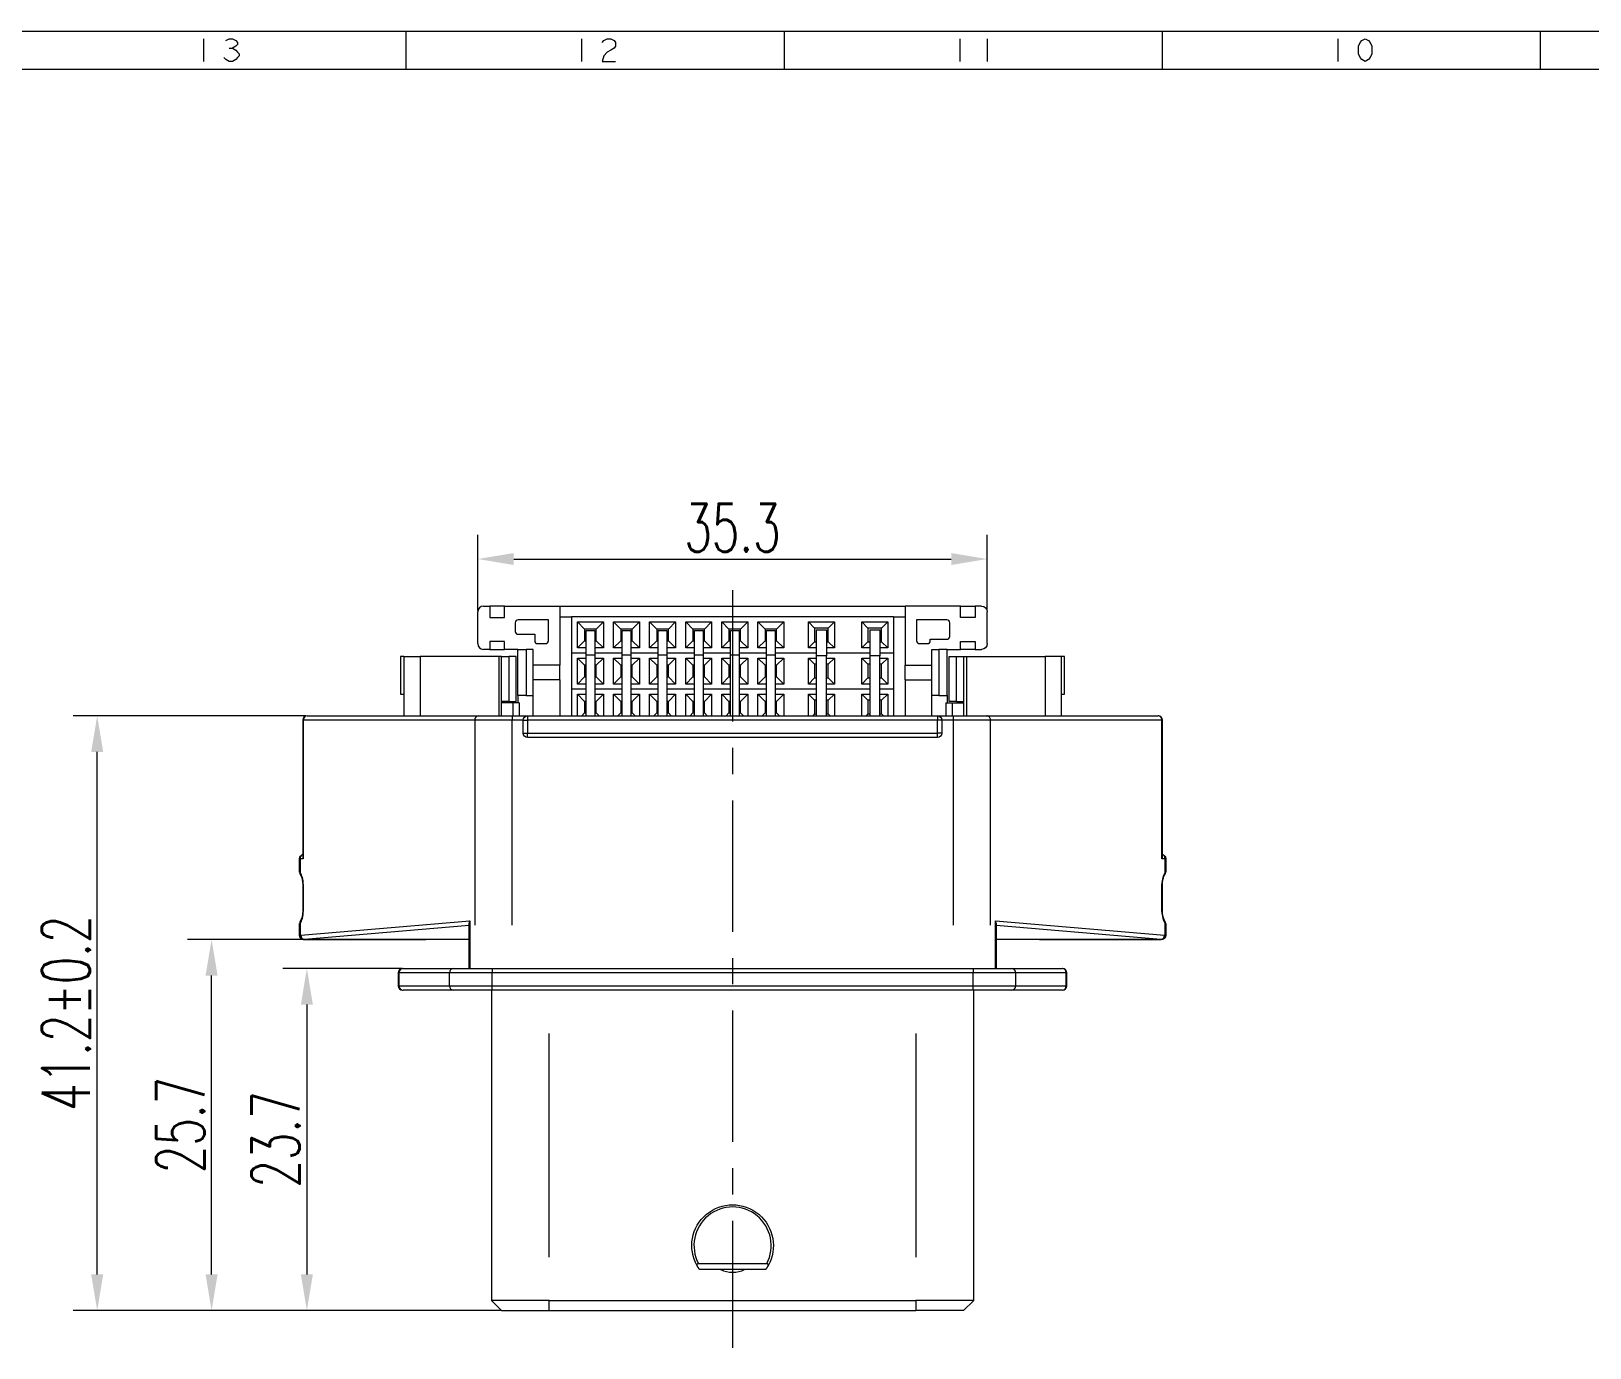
# Model space of a CAD drawing. Header units: millimetres. Extents: x 973 to 1237, y 285 to 472.
# Drawn here: x 1031.6 to 1096.4, y 417.1 to 471.8 of the extents above; entities that cross this region are included whole.
import ezdxf

# ---------------------------------------------------------------- set-up
doc = ezdxf.new("R2010")
doc.units = ezdxf.units.MM
doc.linetypes.add('CENTER', pattern=[50.8, 31.75, -6.35, 6.35, -6.35])
for name, color, linetype, true_color in [('3', 7, 'Continuous', 0xffffff), ('6', 7, 'Continuous', 0xffffff), ('7', 7, 'Continuous', 0xffffff)]:
    doc.layers.add(name, color=color, linetype=linetype, true_color=true_color)
doc.layers.add('尺寸线层', color=3, linetype='Continuous')
doc.layers.add('标准模板层', color=7, linetype='Continuous', lineweight=18)
doc.layers.add('粗实线层', color=7, linetype='Continuous', lineweight=20)
doc.styles.get("Standard").update_dxf_attribs({"font": 'txt', "bigfont": 'gbcbig.shx'})
doc.styles.add('标准', font='txt.shx', dxfattribs={"width": 0.667})
doc.dimstyles.new('小粟', dxfattribs={"dimtxt": 2, "dimasz": 1.5, "dimexe": 1, "dimexo": 0.05, "dimgap": 0.3, "dimtad": 1, "dimdsep": 46, "dimtxsty": 'Standard', "dimcen": 2.5, "dimadec": 0, "dimazin": 0, "dimtfac": 1, "dimtmove": 0, "dimatfit": 3, "dimfxl": 1, "dimlwd": 13, "dimlwe": 13, "dimarcsym": 0})

# ---------------------------------------------------------------- blocks, each defined once
blk = doc.blocks.new('*D542')
at = {"layer": 'DEFPOINTS', "color": 0}
for p in [(1047.109, 432.873), (1043.107, 418.653), (1051.201, 418.653)]:
    blk.add_point(p, dxfattribs=at)
at = {"layer": '尺寸线层', "color": 0, "lineweight": 13}
for p, q in [((1047.059, 432.873), (1042.107, 432.873)), ((1043.107, 431.373), (1043.107, 420.153)), ((1051.151, 418.653), (1042.107, 418.653))]:
    blk.add_line(p, q, dxfattribs=at)
at = {"layer": '尺寸线层', "color": 0}
for points in [[(1042.857, 431.373), (1043.357, 431.373), (1043.107, 432.873)], [(1042.857, 420.153), (1043.357, 420.153), (1043.107, 418.653)]]:
    blk.add_solid(points, dxfattribs=at)
at = {"layer": '尺寸线层', "color": 0, "insert": (1041.807, 425.763), "char_height": 2, "attachment_point": 5, "rotation": 90, "style": '标准'}
blk.add_mtext('23.7', dxfattribs=at)
blk = doc.blocks.new('*D543')
at = {"layer": 'DEFPOINTS', "color": 0}
for p in [(1039.146, 434.073), (1043.006, 434.073), (1051.201, 418.653)]:
    blk.add_point(p, dxfattribs=at)
at = {"layer": '尺寸线层', "color": 0, "lineweight": 13}
for p, q in [((1042.956, 434.073), (1038.146, 434.073)), ((1039.146, 420.153), (1039.146, 432.573)), ((1051.151, 418.653), (1038.146, 418.653))]:
    blk.add_line(p, q, dxfattribs=at)
at = {"layer": '尺寸线层', "color": 0}
for points in [[(1038.896, 432.573), (1039.396, 432.573), (1039.146, 434.073)], [(1038.896, 420.153), (1039.396, 420.153), (1039.146, 418.653)]]:
    blk.add_solid(points, dxfattribs=at)
at = {"layer": '尺寸线层', "color": 0, "insert": (1037.846, 426.363), "char_height": 2, "attachment_point": 5, "rotation": 90, "style": '标准'}
blk.add_mtext('25.7', dxfattribs=at)
blk = doc.blocks.new('*D544')
at = {"layer": 'DEFPOINTS', "color": 0}
for p in [(1034.392, 443.373), (1043.113, 443.373), (1051.201, 418.653)]:
    blk.add_point(p, dxfattribs=at)
at = {"layer": '尺寸线层', "color": 0, "lineweight": 13}
for p, q in [((1043.063, 443.373), (1033.392, 443.373)), ((1034.392, 420.153), (1034.392, 441.873)), ((1051.151, 418.653), (1033.392, 418.653))]:
    blk.add_line(p, q, dxfattribs=at)
at = {"layer": '尺寸线层', "color": 0}
for points in [[(1034.142, 441.873), (1034.642, 441.873), (1034.392, 443.373)], [(1034.142, 420.153), (1034.642, 420.153), (1034.392, 418.653)]]:
    blk.add_solid(points, dxfattribs=at)
at = {"layer": '尺寸线层', "color": 0, "insert": (1033.092, 431.013), "char_height": 2, "attachment_point": 5, "rotation": 90, "style": '标准'}
blk.add_mtext('41.2%%P0.2', dxfattribs=at)
blk = doc.blocks.new('*D545')
at = {"layer": 'DEFPOINTS', "color": 0}
for p in [(1071.387, 449.889), (1050.207, 447.693), (1071.387, 447.693)]:
    blk.add_point(p, dxfattribs=at)
at = {"layer": '尺寸线层', "color": 0, "lineweight": 13}
for p, q in [((1050.207, 447.743), (1050.207, 450.889)), ((1071.387, 447.743), (1071.387, 450.889)), ((1051.707, 449.889), (1069.887, 449.889))]:
    blk.add_line(p, q, dxfattribs=at)
at = {"layer": '尺寸线层', "color": 0}
for points in [[(1051.707, 450.139), (1051.707, 449.639), (1050.207, 449.889)], [(1069.887, 450.139), (1069.887, 449.639), (1071.387, 449.889)]]:
    blk.add_solid(points, dxfattribs=at)
at = {"layer": '尺寸线层', "color": 0, "insert": (1060.797, 451.189), "char_height": 2, "attachment_point": 5, "style": '标准'}
blk.add_mtext('35.3', dxfattribs=at)

msp = doc.modelspace()

# ---------------------------------------------------------------- linework, layer by layer
at = {"layer": '3', "color": 1, "linetype": 'CENTER', "lineweight": 13, "ltscale": 0.172}
msp.add_line((1060.801, 448.595), (1060.801, 417.104), dxfattribs=at)
at = {"layer": '3', "color": 7, "linetype": 'Continuous', "lineweight": 18}
for p, q in [((1047.001, 445.833), (1047.001, 444.273)), ((1047.133, 445.833), (1047.001, 445.833)), ((1047.133, 445.833), (1047.809, 445.833)), ((1047.133, 445.833), (1047.133, 443.373)), ((1047.809, 445.833), (1047.809, 443.373)), ((1051.081, 445.833), (1047.809, 445.833)), ((1051.201, 445.833), (1051.081, 445.833)), ((1051.201, 445.833), (1051.501, 445.833)), ((1051.201, 443.373), (1051.201, 445.833)), ((1051.801, 445.833), (1051.501, 445.833)), ((1051.501, 445.833), (1051.501, 443.973)), ((1051.801, 443.973), (1051.801, 445.833)), ((1069.801, 443.973), (1069.801, 445.833)), ((1069.801, 445.833), (1070.101, 445.833)), ((1070.101, 443.973), (1070.101, 445.833)), ((1070.101, 445.833), (1070.401, 445.833)), ((1070.401, 445.833), (1070.401, 443.373)), ((1070.401, 445.833), (1070.521, 445.833)), ((1070.521, 445.833), (1073.792, 445.833)), ((1074.468, 445.833), (1073.792, 445.833)), ((1073.792, 445.833), (1073.792, 443.373)), ((1074.601, 445.833), (1074.468, 445.833)), ((1074.468, 443.373), (1074.468, 445.833)), ((1074.601, 444.273), (1074.601, 445.833)), ((1047.001, 444.273), (1047.133, 444.273)), ((1051.501, 443.973), (1051.201, 443.973)), ((1051.501, 443.973), (1051.801, 443.973)), ((1070.101, 443.973), (1069.801, 443.973)), ((1070.101, 443.973), (1070.401, 443.973)), ((1074.468, 444.273), (1074.601, 444.273)), ((1042.933, 443.193), (1042.933, 437.523)), ((1043.113, 443.373), (1050.237, 443.373)), ((1050.237, 443.373), (1051.64, 443.373)), ((1051.64, 443.373), (1052.281, 443.373)), ((1052.101, 442.653), (1052.101, 443.193)), ((1052.281, 443.373), (1069.321, 443.373)), ((1069.321, 443.373), (1069.962, 443.373)), ((1069.501, 443.193), (1069.501, 442.653)), ((1069.962, 443.373), (1071.365, 443.373)), ((1071.365, 443.373), (1078.489, 443.373)), ((1078.669, 437.523), (1078.669, 443.193)), ((1069.321, 442.473), (1052.281, 442.473)), ((1042.801, 436.872), (1042.801, 437.433)), ((1078.801, 437.433), (1078.801, 436.872)), ((1078.77, 436.772), (1078.772, 436.774)), ((1042.933, 436.373), (1042.933, 435.236)), ((1078.669, 435.236), (1078.669, 436.373)), ((1042.801, 434.253), (1042.801, 434.737)), ((1042.831, 434.837), (1042.83, 434.835)), ((1049.851, 432.873), (1049.851, 434.756)), ((1071.751, 434.756), (1071.751, 432.873)), ((1078.801, 434.737), (1078.801, 434.253)), ((1043.006, 434.073), (1042.981, 434.073)), ((1049.851, 434.655), (1043.006, 434.073)), ((1049.851, 434.073), (1043.006, 434.073)), ((1078.595, 434.073), (1071.751, 434.655)), ((1078.595, 434.073), (1071.751, 434.073)), ((1078.621, 434.073), (1078.595, 434.073)), ((1047.087, 432.873), (1047.109, 432.873)), ((1047.109, 432.873), (1049.207, 432.873)), ((1049.207, 432.873), (1050.805, 432.873)), ((1050.805, 432.873), (1070.797, 432.873)), ((1070.797, 432.873), (1072.395, 432.873)), ((1072.395, 432.873), (1074.492, 432.873)), ((1074.515, 432.873), (1074.492, 432.873)), ((1046.907, 432.693), (1046.907, 432.153)), ((1074.695, 432.153), (1074.695, 432.693)), ((1047.087, 431.973), (1047.109, 431.973)), ((1049.207, 431.973), (1047.109, 431.973)), ((1050.805, 431.973), (1049.207, 431.973)), ((1050.781, 431.973), (1050.781, 419.073)), ((1070.797, 431.973), (1050.805, 431.973)), ((1072.395, 431.973), (1070.797, 431.973)), ((1070.821, 419.073), (1070.821, 431.973)), ((1074.492, 431.973), (1072.395, 431.973)), ((1074.492, 431.973), (1074.515, 431.973)), ((1059.382, 420.603), (1062.22, 420.603)), ((1062.176, 420.363), (1059.425, 420.363)), ((1053.181, 419.073), (1050.781, 419.073)), ((1050.781, 419.073), (1051.201, 418.653)), ((1051.201, 418.653), (1053.181, 418.653)), ((1053.181, 419.073), (1068.421, 419.073)), ((1053.181, 418.653), (1068.421, 418.653)), ((1070.821, 419.073), (1068.421, 419.073)), ((1070.401, 418.653), (1068.421, 418.653)), ((1070.401, 418.653), (1070.821, 419.073))]:
    msp.add_line(p, q, dxfattribs=at)
at = {"layer": '3', "color": 155, "linetype": 'Continuous', "lineweight": 13}
for p, q in [((1051.081, 445.833), (1051.081, 443.373)), ((1070.521, 445.833), (1070.521, 443.373)), ((1042.957, 443.193), (1042.933, 443.193)), ((1042.957, 443.193), (1042.957, 437.433)), ((1050.081, 443.193), (1042.957, 443.193)), ((1051.64, 443.193), (1050.081, 443.193)), ((1050.081, 443.193), (1050.081, 434.673)), ((1051.64, 443.373), (1051.64, 443.193)), ((1052.101, 443.193), (1051.64, 443.193)), ((1051.64, 434.673), (1051.64, 443.193)), ((1052.101, 443.193), (1052.281, 443.193)), ((1052.281, 443.373), (1052.281, 443.193)), ((1069.321, 443.193), (1052.281, 443.193)), ((1052.281, 443.193), (1052.281, 442.653)), ((1069.321, 443.373), (1069.321, 443.193)), ((1069.321, 442.653), (1069.321, 443.193)), ((1069.501, 443.193), (1069.321, 443.193)), ((1069.962, 443.193), (1069.501, 443.193)), ((1069.962, 443.373), (1069.962, 443.193)), ((1071.52, 443.193), (1069.962, 443.193)), ((1069.962, 443.193), (1069.962, 434.673)), ((1078.645, 443.193), (1071.52, 443.193)), ((1071.52, 434.673), (1071.52, 443.193)), ((1078.645, 437.433), (1078.645, 443.193)), ((1078.645, 443.193), (1078.669, 443.193)), ((1052.101, 442.653), (1052.281, 442.653)), ((1052.281, 442.473), (1052.281, 442.653)), ((1052.281, 442.653), (1069.321, 442.653)), ((1069.321, 442.473), (1069.321, 442.653)), ((1069.501, 442.653), (1069.321, 442.653)), ((1042.825, 437.433), (1042.801, 437.433)), ((1042.825, 437.433), (1042.825, 436.872)), ((1042.957, 437.433), (1042.825, 437.433)), ((1078.777, 437.433), (1078.645, 437.433)), ((1078.777, 436.872), (1078.777, 437.433)), ((1078.801, 437.433), (1078.777, 437.433)), ((1042.801, 436.872), (1042.825, 436.872)), ((1078.801, 436.872), (1078.777, 436.872)), ((1042.957, 436.373), (1042.933, 436.373)), ((1042.957, 436.373), (1042.957, 435.236)), ((1078.645, 435.236), (1078.645, 436.373)), ((1078.669, 436.373), (1078.645, 436.373)), ((1042.801, 434.737), (1042.825, 434.737)), ((1042.825, 434.737), (1042.825, 434.253)), ((1042.85, 434.253), (1049.875, 434.85)), ((1042.957, 435.236), (1042.933, 435.236)), ((1049.875, 434.85), (1049.875, 432.873)), ((1071.727, 434.85), (1078.751, 434.253)), ((1071.727, 432.873), (1071.727, 434.85)), ((1078.669, 435.236), (1078.645, 435.236)), ((1078.801, 434.737), (1078.777, 434.737)), ((1078.777, 434.253), (1078.777, 434.737)), ((1042.801, 434.253), (1042.825, 434.253)), ((1042.825, 434.253), (1042.85, 434.253)), ((1043.006, 434.073), (1048.051, 434.073)), ((1043.006, 434.073), (1043.006, 434.073)), ((1073.551, 434.073), (1078.595, 434.073)), ((1078.595, 434.073), (1078.595, 434.073)), ((1078.751, 434.253), (1078.777, 434.253)), ((1078.801, 434.253), (1078.777, 434.253)), ((1050.805, 432.873), (1050.805, 432.693)), ((1070.797, 432.873), (1070.797, 432.693)), ((1046.907, 432.693), (1046.931, 432.693)), ((1046.907, 432.153), (1046.931, 432.153)), ((1046.931, 432.693), (1046.931, 432.153)), ((1049.029, 432.693), (1046.931, 432.693)), ((1046.931, 432.153), (1049.029, 432.153)), ((1050.805, 432.693), (1049.029, 432.693)), ((1049.029, 432.153), (1049.029, 432.693)), ((1049.029, 432.153), (1050.805, 432.153)), ((1070.797, 432.693), (1050.805, 432.693)), ((1050.805, 432.153), (1050.805, 432.693)), ((1050.805, 431.973), (1050.805, 432.153)), ((1050.805, 432.153), (1070.797, 432.153)), ((1072.572, 432.693), (1070.797, 432.693)), ((1070.797, 432.153), (1070.797, 432.693)), ((1070.797, 432.153), (1072.572, 432.153)), ((1070.797, 431.973), (1070.797, 432.153)), ((1074.67, 432.693), (1072.572, 432.693)), ((1072.572, 432.153), (1072.572, 432.693)), ((1072.572, 432.153), (1074.67, 432.153)), ((1074.67, 432.153), (1074.67, 432.693)), ((1074.67, 432.693), (1074.695, 432.693)), ((1074.695, 432.153), (1074.67, 432.153)), ((1053.181, 420.873), (1053.181, 430.172)), ((1068.421, 430.172), (1068.421, 420.873)), ((1053.181, 418.653), (1053.181, 419.073)), ((1068.421, 419.073), (1068.421, 418.653))]:
    msp.add_line(p, q, dxfattribs=at)
at = {"layer": '3', "color": 7, "linetype": 'Continuous', "lineweight": 18}
for centre, radius, start, end in [((1043.113, 443.193), 0.18, 90, 180), ((1078.489, 443.193), 0.18, 0, 90), ((1042.981, 436.872), 0.18, 180, 213.74534), ((1078.621, 436.872), 0.18, 326.25466, 0), ((1042.981, 434.737), 0.18, 146.25466, 180), ((1078.621, 434.737), 0.18, 0, 33.74534), ((1047.087, 432.693), 0.18, 90, 180), ((1074.515, 432.693), 0.18, 0, 90), ((1047.087, 432.153), 0.18, 180, 270), ((1074.515, 432.153), 0.18, 270, 0), ((1060.801, 421.353), 1.11, 243.17395, 296.82606)]:
    msp.add_arc(centre, radius, start, end, dxfattribs=at)
at = {"layer": '3', "color": 7, "linetype": 'Continuous', "lineweight": 18, "extrusion": (0, 0, -1)}
for centre, radius, start, end in [((-1052.281, 443.193), 0.18, 0, 90), ((-1069.321, 443.193), 0.18, 90, 180), ((-1052.281, 442.653), 0.18, 270, 0), ((-1069.321, 442.653), 0.18, 180, 270), ((-1042.981, 437.433), 0.18, 0, 74.49464), ((-1078.621, 437.433), 0.18, 105.50536, 180), ((-1042.981, 434.253), 0.18, 270, 0), ((-1078.621, 434.253), 0.18, 180, 270), ((-1060.801, 421.353), 1.695, 330.29231, 209.70769)]:
    msp.add_arc(centre, radius, start, end, dxfattribs=at)
at = {"layer": '3', "color": 155, "linetype": 'Continuous', "lineweight": 13}
msp.add_arc((1060.801, 421.353), 1.605, 332.14149, 207.85851, dxfattribs=at)
for centre, major_axis, ratio, start_param, end_param in [((1043.113, 443.193), (0, 0.18), 0.865865, 0, 1.570796), ((1050.237, 443.193), (0, 0.18), 0.865865, 0, 1.570796), ((1071.365, 443.193), (0, -0.18), 0.865865, 1.570796, 3.141593), ((1078.489, 443.193), (0, -0.18), 0.865865, 1.570796, 3.141593), ((1042.981, 437.433), (0, 0.18), 0.865865, 0.313864, 1.570796), ((1078.621, 437.433), (0, 0.18), 0.865865, 4.712389, 5.969321), ((1042.981, 436.872), (0.15, 0.1), 0.693074, 2.374569, 3.127799), ((1042.575, 436.373), (0, 0.66), 0.577778, 4.712389, 5.570129), ((1079.026, 436.373), (0, 0.66), 0.577778, 0.713057, 1.570796), ((1078.621, 436.872), (0.15, -0.1), 0.693074, 0.02153, 0.767023), ((1042.981, 434.737), (-0.15, 0.1), 0.693074, 0.02153, 0.767023), ((1042.575, 435.236), (0, 0.66), 0.577778, 3.854649, 4.712389), ((1079.026, 435.236), (0, 0.66), 0.577778, 1.570796, 2.428536), ((1078.621, 434.737), (-0.15, -0.1), 0.693074, 2.374569, 3.127799), ((1042.981, 434.253), (0, 0.18), 0.865865, 1.570796, 3.141593), ((1043.006, 434.253), (0, 0.18), 0.865865, 1.570796, 3.141593), ((1043.006, 434.253), (-0.015, 0.179), 0.865081, 1.497305, 3.043529), ((1078.595, 434.253), (0, 0.18), 0.865865, 3.141593, 4.712389), ((1078.595, 434.253), (-0.015, -0.179), 0.865081, 0.098064, 1.644288), ((1078.621, 434.253), (0, 0.18), 0.865865, 3.141593, 4.712389), ((1047.109, 432.693), (0, -0.18), 0.986295, 3.141593, 4.712389), ((1049.207, 432.693), (0, -0.18), 0.986295, 3.141593, 4.712389), ((1072.395, 432.693), (0, 0.18), 0.986295, 4.712389, 6.283185), ((1074.492, 432.693), (0, 0.18), 0.986295, 4.712389, 6.283185), ((1047.109, 432.153), (0, -0.18), 0.986295, 4.712389, 6.283185), ((1049.207, 432.153), (0, -0.18), 0.986295, 4.712389, 6.283185), ((1072.395, 432.153), (0, 0.18), 0.986295, 3.141593, 4.712389), ((1074.492, 432.153), (0, 0.18), 0.986295, 3.141593, 4.712389)]:
    msp.add_ellipse(centre, major_axis=major_axis, ratio=ratio, start_param=start_param, end_param=end_param, dxfattribs=at)
at = {"layer": '3', "color": 7, "linetype": 'Continuous', "lineweight": 18}
for centre, major_axis, ratio, start_param, end_param in [((1043.113, 437.433), (-0.156, 0.156), 0.577137, 0.523422, 1.047358), ((1078.489, 437.433), (0.156, 0.156), 0.577137, 5.235827, 5.759763), ((1050.031, 434.85), (0.152, 0.166), 0.576094, 2.057489, 2.581408), ((1071.571, 434.85), (-0.152, 0.166), 0.576094, 3.701777, 4.225696)]:
    msp.add_ellipse(centre, major_axis=major_axis, ratio=ratio, start_param=start_param, end_param=end_param, dxfattribs=at)
for points, knots in [([(1042.831, 436.772), (1042.845, 436.752), (1042.876, 436.694), (1042.917, 436.567), (1042.932, 436.446), (1042.933, 436.384), (1042.933, 436.373)], [0, 0, 0, 0, 0.251008, 0.62118, 0.934806, 1, 1, 1, 1]), ([(1078.669, 436.373), (1078.669, 436.41), (1078.674, 436.499), (1078.702, 436.636), (1078.741, 436.726), (1078.765, 436.764), (1078.77, 436.772)], [0, 0, 0, 0, 0.221197, 0.547172, 0.899304, 1, 1, 1, 1]), ([(1042.933, 435.236), (1042.932, 435.199), (1042.928, 435.11), (1042.899, 434.973), (1042.86, 434.883), (1042.836, 434.845), (1042.831, 434.837)], [0, 0, 0, 0, 0.221197, 0.547172, 0.899304, 1, 1, 1, 1]), ([(1078.77, 434.837), (1078.756, 434.857), (1078.725, 434.915), (1078.684, 435.042), (1078.67, 435.163), (1078.669, 435.225), (1078.669, 435.236)], [0, 0, 0, 0, 0.251008, 0.62118, 0.934806, 1, 1, 1, 1]), ([(1059.382, 420.603), (1059.368, 420.603), (1059.354, 420.6), (1059.332, 420.588), (1059.324, 420.579), (1059.313, 420.551), (1059.318, 420.531), (1059.328, 420.513)], [0, 0, 0, 0, 0.25, 0.25, 0.5, 0.5, 1, 1, 1, 1]), ([(1062.273, 420.513), (1062.283, 420.531), (1062.288, 420.551), (1062.277, 420.579), (1062.27, 420.588), (1062.248, 420.6), (1062.234, 420.603), (1062.22, 420.603)], [0, 0, 0, 0, 0.5, 0.5, 0.75, 0.75, 1, 1, 1, 1])]:
    msp.add_open_spline(points, degree=3, knots=knots, dxfattribs=at)
for points in [[(1059.425, 420.363), (1059.39, 420.411), (1059.358, 420.461), (1059.328, 420.513)], [(1062.273, 420.513), (1062.243, 420.461), (1062.211, 420.411), (1062.176, 420.363)]]:
    msp.add_rational_spline(points, [1, 0.999077295758, 0.999077295758, 1], degree=3, dxfattribs=at)
at = {"layer": '6', "color": 7, "linetype": 'Continuous', "lineweight": 18}
for p, q in [((1050.207, 446.373), (1050.207, 447.693)), ((1050.447, 447.933), (1050.717, 447.933)), ((1051.317, 447.933), (1050.717, 447.933)), ((1050.717, 447.933), (1050.717, 447.453)), ((1051.317, 447.453), (1051.317, 447.933)), ((1051.317, 447.933), (1053.627, 447.933)), ((1053.627, 447.933), (1053.627, 447.483)), ((1053.627, 447.933), (1067.967, 447.933)), ((1067.967, 447.933), (1067.967, 447.483)), ((1070.277, 447.933), (1067.967, 447.933)), ((1070.277, 447.453), (1070.277, 447.933)), ((1070.277, 447.933), (1070.877, 447.933)), ((1070.877, 447.933), (1070.877, 447.453)), ((1071.147, 447.933), (1070.877, 447.933)), ((1071.387, 446.373), (1071.387, 447.693)), ((1050.717, 447.453), (1051.317, 447.453)), ((1051.767, 447.243), (1051.767, 446.883)), ((1053.147, 447.363), (1051.887, 447.363)), ((1053.147, 446.493), (1053.147, 447.363)), ((1053.627, 447.483), (1054.107, 447.483)), ((1053.627, 447.483), (1053.627, 445.473)), ((1067.487, 447.483), (1054.107, 447.483)), ((1054.107, 447.483), (1054.107, 443.373)), ((1054.351, 446.193), (1054.351, 447.273)), ((1054.351, 447.273), (1055.431, 447.273)), ((1054.651, 446.973), (1054.351, 447.273)), ((1055.431, 447.273), (1055.131, 446.973)), ((1055.431, 447.273), (1055.431, 446.193)), ((1055.851, 447.273), (1056.931, 447.273)), ((1055.851, 446.193), (1055.851, 447.273)), ((1056.151, 446.973), (1055.851, 447.273)), ((1056.931, 447.273), (1056.631, 446.973)), ((1056.931, 447.273), (1056.931, 446.193)), ((1057.351, 446.193), (1057.351, 447.273)), ((1057.351, 447.273), (1058.431, 447.273)), ((1057.651, 446.973), (1057.351, 447.273)), ((1058.431, 447.273), (1058.131, 446.973)), ((1058.431, 447.273), (1058.431, 446.193)), ((1058.851, 447.273), (1059.931, 447.273)), ((1059.151, 446.973), (1058.851, 447.273)), ((1058.851, 446.193), (1058.851, 447.273)), ((1059.931, 447.273), (1059.631, 446.973)), ((1059.931, 447.273), (1059.931, 446.193)), ((1060.351, 447.273), (1061.431, 447.273)), ((1060.651, 446.973), (1060.351, 447.273)), ((1060.351, 446.193), (1060.351, 447.273)), ((1061.431, 447.273), (1061.131, 446.973)), ((1061.431, 447.273), (1061.431, 446.193)), ((1061.851, 447.273), (1062.931, 447.273)), ((1062.151, 446.973), (1061.851, 447.273)), ((1061.851, 446.193), (1061.851, 447.273)), ((1062.931, 447.273), (1062.631, 446.973)), ((1062.931, 447.273), (1062.931, 446.193)), ((1063.951, 446.193), (1063.951, 447.273)), ((1063.951, 447.273), (1064.206, 447.018)), ((1063.951, 447.273), (1065.031, 447.273)), ((1064.776, 447.018), (1064.206, 447.018)), ((1064.206, 447.018), (1064.206, 446.448)), ((1065.031, 447.273), (1064.776, 447.018)), ((1064.776, 446.448), (1064.776, 447.018)), ((1065.031, 447.273), (1065.031, 446.193)), ((1066.171, 446.193), (1066.171, 447.273)), ((1066.171, 447.273), (1067.251, 447.273)), ((1066.171, 447.273), (1066.426, 447.018)), ((1066.426, 447.018), (1066.426, 446.448)), ((1066.996, 447.018), (1066.426, 447.018)), ((1067.251, 447.273), (1066.996, 447.018)), ((1066.996, 446.448), (1066.996, 447.018)), ((1067.251, 447.273), (1067.251, 446.193)), ((1067.487, 447.483), (1067.967, 447.483)), ((1067.487, 447.483), (1067.487, 443.373)), ((1067.967, 447.483), (1067.967, 445.473)), ((1068.447, 447.363), (1068.447, 446.493)), ((1069.707, 447.363), (1068.447, 447.363)), ((1069.827, 446.673), (1069.827, 447.243)), ((1070.877, 447.453), (1070.277, 447.453)), ((1050.717, 446.463), (1050.717, 446.133)), ((1051.317, 446.463), (1050.717, 446.463)), ((1051.317, 446.133), (1051.317, 446.463)), ((1051.887, 446.763), (1052.577, 446.763)), ((1052.577, 446.763), (1052.577, 446.493)), ((1052.697, 446.373), (1053.027, 446.373)), ((1054.651, 446.493), (1054.351, 446.193)), ((1055.131, 446.973), (1054.651, 446.973)), ((1054.651, 446.973), (1054.651, 446.493)), ((1054.651, 446.493), (1054.711, 446.493)), ((1055.071, 446.493), (1055.131, 446.493)), ((1055.131, 446.493), (1055.131, 446.973)), ((1055.431, 446.193), (1055.131, 446.493)), ((1056.151, 446.493), (1055.851, 446.193)), ((1056.151, 446.973), (1056.151, 446.493)), ((1056.631, 446.973), (1056.151, 446.973)), ((1056.151, 446.493), (1056.211, 446.493)), ((1056.571, 446.493), (1056.631, 446.493)), ((1056.631, 446.493), (1056.631, 446.973)), ((1056.931, 446.193), (1056.631, 446.493)), ((1057.651, 446.493), (1057.351, 446.193)), ((1057.651, 446.973), (1057.651, 446.493)), ((1058.131, 446.973), (1057.651, 446.973)), ((1057.651, 446.493), (1057.711, 446.493)), ((1058.071, 446.493), (1058.131, 446.493)), ((1058.131, 446.493), (1058.131, 446.973)), ((1058.431, 446.193), (1058.131, 446.493)), ((1059.151, 446.493), (1058.851, 446.193)), ((1059.151, 446.973), (1059.151, 446.493)), ((1059.631, 446.973), (1059.151, 446.973)), ((1059.151, 446.493), (1059.211, 446.493)), ((1059.571, 446.493), (1059.631, 446.493)), ((1059.631, 446.493), (1059.631, 446.973)), ((1059.931, 446.193), (1059.631, 446.493)), ((1060.651, 446.493), (1060.351, 446.193)), ((1060.651, 446.973), (1060.651, 446.493)), ((1061.131, 446.973), (1060.651, 446.973)), ((1060.651, 446.493), (1060.711, 446.493)), ((1061.071, 446.493), (1061.131, 446.493)), ((1061.131, 446.493), (1061.131, 446.973)), ((1061.431, 446.193), (1061.131, 446.493)), ((1062.151, 446.493), (1061.851, 446.193)), ((1062.151, 446.973), (1062.151, 446.493)), ((1062.631, 446.973), (1062.151, 446.973)), ((1062.151, 446.493), (1062.211, 446.493)), ((1062.571, 446.493), (1062.631, 446.493)), ((1062.631, 446.493), (1062.631, 446.973)), ((1062.931, 446.193), (1062.631, 446.493)), ((1064.206, 446.448), (1063.951, 446.193)), ((1064.206, 446.448), (1064.281, 446.448)), ((1064.701, 446.448), (1064.776, 446.448)), ((1064.776, 446.448), (1065.031, 446.193)), ((1066.426, 446.448), (1066.171, 446.193)), ((1066.426, 446.448), (1066.501, 446.448)), ((1066.921, 446.448), (1066.996, 446.448)), ((1066.996, 446.448), (1067.251, 446.193)), ((1068.567, 446.373), (1068.897, 446.373)), ((1069.017, 446.553), (1069.707, 446.553)), ((1069.017, 446.493), (1069.017, 446.553)), ((1070.277, 446.463), (1070.877, 446.463)), ((1070.277, 446.133), (1070.277, 446.463)), ((1070.877, 446.463), (1070.877, 446.133)), ((1050.717, 446.133), (1050.447, 446.133)), ((1050.717, 446.133), (1051.317, 446.133)), ((1051.875, 446.133), (1051.317, 446.133)), ((1051.875, 446.133), (1052.217, 446.133)), ((1051.875, 444.213), (1051.875, 446.133)), ((1052.517, 446.133), (1052.217, 446.133)), ((1052.217, 446.133), (1052.217, 444.213)), ((1052.517, 445.473), (1052.517, 446.133)), ((1054.711, 445.983), (1054.107, 445.983)), ((1054.711, 446.193), (1054.351, 446.193)), ((1054.351, 444.693), (1054.351, 445.773)), ((1054.351, 445.773), (1054.711, 445.773)), ((1054.351, 445.773), (1054.651, 445.473)), ((1055.431, 446.193), (1055.071, 446.193)), ((1056.211, 445.983), (1055.071, 445.983)), ((1055.071, 445.773), (1055.431, 445.773)), ((1055.431, 445.773), (1055.131, 445.473)), ((1055.431, 445.773), (1055.431, 444.693)), ((1056.211, 446.193), (1055.851, 446.193)), ((1055.851, 445.773), (1056.211, 445.773)), ((1055.851, 445.773), (1056.151, 445.473)), ((1055.851, 444.693), (1055.851, 445.773)), ((1056.931, 446.193), (1056.571, 446.193)), ((1057.711, 445.983), (1056.571, 445.983)), ((1056.571, 445.773), (1056.931, 445.773)), ((1056.931, 445.773), (1056.631, 445.473)), ((1056.931, 445.773), (1056.931, 444.693)), ((1057.711, 446.193), (1057.351, 446.193)), ((1057.351, 445.773), (1057.651, 445.473)), ((1057.351, 444.693), (1057.351, 445.773)), ((1057.351, 445.773), (1057.711, 445.773)), ((1058.431, 446.193), (1058.071, 446.193)), ((1059.211, 445.983), (1058.071, 445.983)), ((1058.071, 445.773), (1058.431, 445.773)), ((1058.431, 445.773), (1058.131, 445.473)), ((1058.431, 445.773), (1058.431, 444.693)), ((1059.211, 446.193), (1058.851, 446.193)), ((1058.851, 445.773), (1059.151, 445.473)), ((1058.851, 444.693), (1058.851, 445.773)), ((1058.851, 445.773), (1059.211, 445.773)), ((1059.931, 446.193), (1059.571, 446.193)), ((1060.711, 445.983), (1059.571, 445.983)), ((1059.571, 445.773), (1059.931, 445.773)), ((1059.931, 445.773), (1059.631, 445.473)), ((1059.931, 445.773), (1059.931, 444.693)), ((1060.711, 446.193), (1060.351, 446.193)), ((1060.351, 445.773), (1060.651, 445.473)), ((1060.351, 445.773), (1060.711, 445.773)), ((1060.351, 444.693), (1060.351, 445.773)), ((1062.211, 445.983), (1061.07, 445.983)), ((1061.431, 446.193), (1061.071, 446.193)), ((1061.071, 445.773), (1061.431, 445.773)), ((1061.431, 445.773), (1061.131, 445.473)), ((1061.431, 445.773), (1061.431, 444.693)), ((1062.211, 446.193), (1061.851, 446.193)), ((1061.851, 444.693), (1061.851, 445.773)), ((1061.851, 445.773), (1062.211, 445.773)), ((1061.851, 445.773), (1062.151, 445.473)), ((1062.931, 446.193), (1062.571, 446.193)), ((1064.281, 445.983), (1062.571, 445.983)), ((1062.571, 445.773), (1062.931, 445.773)), ((1062.931, 445.773), (1062.631, 445.473)), ((1062.931, 445.773), (1062.931, 444.693)), ((1064.281, 446.193), (1063.951, 446.193)), ((1063.951, 445.773), (1064.281, 445.773)), ((1063.951, 445.773), (1064.206, 445.518)), ((1063.951, 444.693), (1063.951, 445.773)), ((1065.031, 446.193), (1064.701, 446.193)), ((1066.5, 445.983), (1064.701, 445.983)), ((1064.701, 445.773), (1065.031, 445.773)), ((1065.031, 445.773), (1064.776, 445.518)), ((1065.031, 445.773), (1065.031, 444.693)), ((1066.501, 446.193), (1066.171, 446.193)), ((1066.171, 445.773), (1066.501, 445.773)), ((1066.171, 444.693), (1066.171, 445.773)), ((1066.171, 445.773), (1066.426, 445.518)), ((1067.487, 445.983), (1066.92, 445.983)), ((1067.251, 446.193), (1066.921, 446.193)), ((1066.921, 445.773), (1067.251, 445.773)), ((1067.251, 445.773), (1066.996, 445.518)), ((1067.251, 445.773), (1067.251, 444.693)), ((1069.077, 445.473), (1069.077, 446.133)), ((1069.077, 446.133), (1069.377, 446.133)), ((1069.377, 446.133), (1069.377, 444.213)), ((1069.719, 446.133), (1069.377, 446.133)), ((1069.719, 446.133), (1070.277, 446.133)), ((1069.719, 444.213), (1069.719, 446.133)), ((1070.877, 446.133), (1070.277, 446.133)), ((1070.877, 446.133), (1071.147, 446.133)), ((1053.627, 445.473), (1052.517, 445.473)), ((1052.517, 444.873), (1052.517, 445.473)), ((1053.627, 444.873), (1053.627, 445.473)), ((1054.711, 445.473), (1054.651, 445.473)), ((1054.651, 445.473), (1054.651, 444.993)), ((1055.131, 445.473), (1055.071, 445.473)), ((1055.131, 444.993), (1055.131, 445.473)), ((1056.151, 445.473), (1056.151, 444.993)), ((1056.211, 445.473), (1056.151, 445.473)), ((1056.631, 445.473), (1056.571, 445.473)), ((1056.631, 444.993), (1056.631, 445.473)), ((1057.651, 445.473), (1057.651, 444.993)), ((1057.711, 445.473), (1057.651, 445.473)), ((1058.131, 445.473), (1058.071, 445.473)), ((1058.131, 444.993), (1058.131, 445.473)), ((1059.151, 445.473), (1059.151, 444.993)), ((1059.211, 445.473), (1059.151, 445.473)), ((1059.631, 445.473), (1059.571, 445.473)), ((1059.631, 444.993), (1059.631, 445.473)), ((1060.651, 445.473), (1060.651, 444.993)), ((1060.711, 445.473), (1060.651, 445.473)), ((1061.131, 445.473), (1061.071, 445.473)), ((1061.131, 444.993), (1061.131, 445.473)), ((1062.151, 445.473), (1062.151, 444.993)), ((1062.211, 445.473), (1062.151, 445.473)), ((1062.631, 445.473), (1062.571, 445.473)), ((1062.631, 444.993), (1062.631, 445.473)), ((1064.281, 445.518), (1064.206, 445.518)), ((1064.206, 445.518), (1064.206, 444.948)), ((1064.776, 445.518), (1064.701, 445.518)), ((1064.776, 444.948), (1064.776, 445.518)), ((1066.426, 445.518), (1066.426, 444.948)), ((1066.501, 445.518), (1066.426, 445.518)), ((1066.996, 445.518), (1066.921, 445.518)), ((1066.996, 444.948), (1066.996, 445.518)), ((1067.967, 445.473), (1069.077, 445.473)), ((1067.967, 444.873), (1067.967, 445.473)), ((1069.077, 444.873), (1069.077, 445.473)), ((1052.517, 444.213), (1052.517, 444.873)), ((1053.627, 444.873), (1052.517, 444.873)), ((1053.627, 444.873), (1053.627, 443.373)), ((1054.711, 444.483), (1054.107, 444.483)), ((1054.651, 444.993), (1054.351, 444.693)), ((1054.711, 444.693), (1054.351, 444.693)), ((1054.651, 444.993), (1054.711, 444.993)), ((1055.071, 444.993), (1055.131, 444.993)), ((1055.431, 444.693), (1055.071, 444.693)), ((1056.211, 444.483), (1055.071, 444.483)), ((1055.131, 444.993), (1055.431, 444.693)), ((1056.151, 444.993), (1055.851, 444.693)), ((1056.211, 444.693), (1055.851, 444.693)), ((1056.151, 444.993), (1056.211, 444.993)), ((1056.571, 444.993), (1056.631, 444.993)), ((1056.931, 444.693), (1056.571, 444.693)), ((1057.711, 444.483), (1056.571, 444.483)), ((1056.631, 444.993), (1056.931, 444.693)), ((1057.651, 444.993), (1057.351, 444.693)), ((1057.711, 444.693), (1057.351, 444.693)), ((1057.651, 444.993), (1057.711, 444.993)), ((1058.071, 444.993), (1058.131, 444.993)), ((1058.431, 444.693), (1058.071, 444.693)), ((1059.211, 444.483), (1058.071, 444.483)), ((1058.131, 444.993), (1058.431, 444.693)), ((1059.151, 444.993), (1058.851, 444.693)), ((1059.211, 444.693), (1058.851, 444.693)), ((1059.151, 444.993), (1059.211, 444.993)), ((1059.571, 444.993), (1059.631, 444.993)), ((1059.931, 444.693), (1059.571, 444.693)), ((1060.711, 444.483), (1059.571, 444.483)), ((1059.631, 444.993), (1059.931, 444.693)), ((1060.651, 444.993), (1060.351, 444.693)), ((1060.711, 444.693), (1060.351, 444.693)), ((1060.651, 444.993), (1060.711, 444.993)), ((1062.211, 444.483), (1061.07, 444.483)), ((1061.071, 444.993), (1061.131, 444.993)), ((1061.431, 444.693), (1061.071, 444.693)), ((1061.131, 444.993), (1061.431, 444.693)), ((1062.151, 444.993), (1061.851, 444.693)), ((1062.211, 444.693), (1061.851, 444.693)), ((1062.151, 444.993), (1062.211, 444.993)), ((1062.571, 444.993), (1062.631, 444.993)), ((1062.931, 444.693), (1062.571, 444.693)), ((1064.281, 444.483), (1062.571, 444.483)), ((1062.631, 444.993), (1062.931, 444.693)), ((1064.206, 444.948), (1063.951, 444.693)), ((1064.281, 444.693), (1063.951, 444.693)), ((1064.206, 444.948), (1064.281, 444.948)), ((1064.701, 444.948), (1064.776, 444.948)), ((1065.031, 444.693), (1064.701, 444.693)), ((1066.5, 444.483), (1064.701, 444.483)), ((1064.776, 444.948), (1065.031, 444.693)), ((1066.426, 444.948), (1066.171, 444.693)), ((1066.501, 444.693), (1066.171, 444.693)), ((1066.426, 444.948), (1066.501, 444.948)), ((1067.487, 444.483), (1066.92, 444.483)), ((1066.921, 444.948), (1066.996, 444.948)), ((1067.251, 444.693), (1066.921, 444.693)), ((1066.996, 444.948), (1067.251, 444.693)), ((1067.967, 444.873), (1067.967, 443.373)), ((1067.967, 444.873), (1069.077, 444.873)), ((1069.077, 444.213), (1069.077, 444.873)), ((1051.662, 443.913), (1051.201, 443.913)), ((1051.662, 443.913), (1051.662, 443.373)), ((1051.932, 443.913), (1051.662, 443.913)), ((1051.875, 444.213), (1051.875, 443.913)), ((1052.217, 444.213), (1051.875, 444.213)), ((1051.932, 443.913), (1051.932, 443.373)), ((1052.217, 444.213), (1052.517, 444.213)), ((1052.517, 443.372), (1052.517, 444.213)), ((1054.351, 443.373), (1054.351, 444.273)), ((1054.351, 444.273), (1054.651, 443.973)), ((1054.351, 444.273), (1054.711, 444.273)), ((1054.711, 443.973), (1054.651, 443.973)), ((1054.651, 443.973), (1054.651, 443.493)), ((1055.071, 444.273), (1055.431, 444.273)), ((1055.131, 443.973), (1055.071, 443.973)), ((1055.431, 444.273), (1055.131, 443.973)), ((1055.131, 443.493), (1055.131, 443.973)), ((1055.431, 444.273), (1055.431, 443.373)), ((1055.851, 444.273), (1056.151, 443.973)), ((1055.851, 443.373), (1055.851, 444.273)), ((1055.851, 444.273), (1056.211, 444.273)), ((1056.211, 443.973), (1056.151, 443.973)), ((1056.151, 443.973), (1056.151, 443.493)), ((1056.571, 444.273), (1056.931, 444.273)), ((1056.631, 443.973), (1056.571, 443.973)), ((1056.931, 444.273), (1056.631, 443.973)), ((1056.631, 443.493), (1056.631, 443.973)), ((1056.931, 444.273), (1056.931, 443.373)), ((1057.351, 443.373), (1057.351, 444.273)), ((1057.351, 444.273), (1057.711, 444.273)), ((1057.351, 444.273), (1057.651, 443.973)), ((1057.711, 443.973), (1057.651, 443.973)), ((1057.651, 443.973), (1057.651, 443.493)), ((1058.071, 444.273), (1058.431, 444.273)), ((1058.131, 443.973), (1058.071, 443.973)), ((1058.431, 444.273), (1058.131, 443.973)), ((1058.131, 443.493), (1058.131, 443.973)), ((1058.431, 444.273), (1058.431, 443.373)), ((1058.851, 443.373), (1058.851, 444.273)), ((1058.851, 444.273), (1059.211, 444.273)), ((1058.851, 444.273), (1059.151, 443.973)), ((1059.211, 443.973), (1059.151, 443.973)), ((1059.151, 443.973), (1059.151, 443.493)), ((1059.571, 444.273), (1059.931, 444.273)), ((1059.631, 443.973), (1059.571, 443.973)), ((1059.931, 444.273), (1059.631, 443.973)), ((1059.631, 443.493), (1059.631, 443.973)), ((1059.931, 444.273), (1059.931, 443.373)), ((1060.351, 444.273), (1060.711, 444.273)), ((1060.351, 443.373), (1060.351, 444.273)), ((1060.351, 444.273), (1060.651, 443.973)), ((1060.651, 443.973), (1060.651, 443.493)), ((1060.711, 443.973), (1060.651, 443.973)), ((1061.071, 444.273), (1061.431, 444.273)), ((1061.131, 443.973), (1061.071, 443.973)), ((1061.431, 444.273), (1061.131, 443.973)), ((1061.131, 443.493), (1061.131, 443.973)), ((1061.431, 444.273), (1061.431, 443.373)), ((1061.851, 443.373), (1061.851, 444.273)), ((1061.851, 444.273), (1062.211, 444.273)), ((1061.851, 444.273), (1062.151, 443.973)), ((1062.151, 443.973), (1062.151, 443.493)), ((1062.211, 443.973), (1062.151, 443.973)), ((1062.571, 444.273), (1062.931, 444.273)), ((1062.631, 443.973), (1062.571, 443.973)), ((1062.931, 444.273), (1062.631, 443.973)), ((1062.631, 443.493), (1062.631, 443.973)), ((1062.931, 444.273), (1062.931, 443.373)), ((1063.951, 444.273), (1064.281, 444.273)), ((1063.951, 444.273), (1064.206, 444.018)), ((1063.951, 443.373), (1063.951, 444.273)), ((1064.281, 444.018), (1064.206, 444.018)), ((1064.206, 444.018), (1064.206, 443.448)), ((1064.701, 444.273), (1065.031, 444.273)), ((1064.776, 444.018), (1064.701, 444.018)), ((1065.031, 444.273), (1064.776, 444.018)), ((1064.776, 443.448), (1064.776, 444.018)), ((1065.031, 444.273), (1065.031, 443.373)), ((1066.171, 444.273), (1066.426, 444.018)), ((1066.171, 444.273), (1066.501, 444.273)), ((1066.171, 443.373), (1066.171, 444.273)), ((1066.426, 444.018), (1066.426, 443.448)), ((1066.501, 444.018), (1066.426, 444.018)), ((1066.921, 444.273), (1067.251, 444.273)), ((1066.996, 444.018), (1066.921, 444.018)), ((1067.251, 444.273), (1066.996, 444.018)), ((1066.996, 443.448), (1066.996, 444.018)), ((1067.251, 444.273), (1067.251, 443.373)), ((1069.077, 443.372), (1069.077, 444.213)), ((1069.377, 444.213), (1069.077, 444.213)), ((1069.377, 444.213), (1069.719, 444.213)), ((1069.662, 443.913), (1069.662, 443.373)), ((1069.662, 443.913), (1069.932, 443.913)), ((1069.719, 444.213), (1069.719, 443.913)), ((1069.932, 443.913), (1070.401, 443.913)), ((1069.932, 443.913), (1069.932, 443.373)), ((1054.651, 443.493), (1054.531, 443.373)), ((1054.651, 443.493), (1054.711, 443.493)), ((1055.071, 443.493), (1055.131, 443.493)), ((1055.131, 443.493), (1055.251, 443.373)), ((1056.151, 443.493), (1056.031, 443.373)), ((1056.151, 443.493), (1056.211, 443.493)), ((1056.571, 443.493), (1056.631, 443.493)), ((1056.631, 443.493), (1056.751, 443.373)), ((1057.651, 443.493), (1057.531, 443.373)), ((1057.651, 443.493), (1057.711, 443.493)), ((1058.071, 443.493), (1058.131, 443.493)), ((1058.131, 443.493), (1058.251, 443.373)), ((1059.151, 443.493), (1059.031, 443.373)), ((1059.151, 443.493), (1059.211, 443.493)), ((1059.571, 443.493), (1059.631, 443.493)), ((1059.631, 443.493), (1059.751, 443.373)), ((1060.651, 443.493), (1060.531, 443.373)), ((1060.651, 443.493), (1060.711, 443.493)), ((1061.071, 443.493), (1061.131, 443.493)), ((1061.131, 443.493), (1061.251, 443.373)), ((1062.151, 443.493), (1062.031, 443.373)), ((1062.151, 443.493), (1062.211, 443.493)), ((1062.571, 443.493), (1062.631, 443.493)), ((1062.631, 443.493), (1062.751, 443.373)), ((1064.206, 443.448), (1064.131, 443.373)), ((1064.206, 443.448), (1064.281, 443.448)), ((1064.701, 443.448), (1064.776, 443.448)), ((1064.776, 443.448), (1064.851, 443.373)), ((1066.426, 443.448), (1066.351, 443.373)), ((1066.426, 443.448), (1066.501, 443.448)), ((1066.921, 443.448), (1066.996, 443.448)), ((1066.996, 443.448), (1067.071, 443.373))]:
    msp.add_line(p, q, dxfattribs=at)
for centre, radius, start, end in [((1050.447, 447.693), 0.24, 90, 180), ((1051.887, 447.243), 0.12, 90, 180), ((1069.707, 447.243), 0.12, 0, 90), ((1050.447, 446.373), 0.24, 180, 270), ((1051.887, 446.883), 0.12, 180, 270), ((1052.697, 446.493), 0.12, 180, 270), ((1053.027, 446.493), 0.12, 270, 0), ((1068.567, 446.493), 0.12, 180, 270), ((1068.897, 446.493), 0.12, 270, 0), ((1069.707, 446.673), 0.12, 270, 0)]:
    msp.add_arc(centre, radius, start, end, dxfattribs=at)
at = {"layer": '6', "color": 7, "linetype": 'Continuous', "lineweight": 18, "extrusion": (0, 0, -1)}
for centre, start, end in [((-1071.147, 447.693), 90, 180), ((-1071.147, 446.373), 180, 270)]:
    msp.add_arc(centre, 0.24, start, end, dxfattribs=at)
at = {"layer": '7', "color": 7, "linetype": 'Continuous', "lineweight": 18}
for p, q in [((1054.711, 446.913), (1055.071, 446.913)), ((1054.711, 445.893), (1054.711, 446.913)), ((1055.071, 446.913), (1055.071, 445.893)), ((1056.211, 446.913), (1056.571, 446.913)), ((1056.211, 445.893), (1056.211, 446.913)), ((1056.571, 446.913), (1056.571, 445.893)), ((1057.711, 445.893), (1057.711, 446.913)), ((1057.711, 446.913), (1058.071, 446.913)), ((1058.071, 446.913), (1058.071, 445.893)), ((1059.211, 445.893), (1059.211, 446.913)), ((1059.211, 446.913), (1059.571, 446.913)), ((1059.571, 446.913), (1059.571, 445.893)), ((1060.711, 446.913), (1061.071, 446.913)), ((1060.711, 445.893), (1060.711, 446.913)), ((1061.071, 446.913), (1061.071, 445.893)), ((1062.211, 445.893), (1062.211, 446.913)), ((1062.211, 446.913), (1062.571, 446.913)), ((1062.571, 446.913), (1062.571, 445.893)), ((1064.281, 446.943), (1064.281, 445.863)), ((1064.281, 446.943), (1064.701, 446.943)), ((1064.701, 446.943), (1064.701, 445.863)), ((1066.501, 446.943), (1066.921, 446.943)), ((1066.501, 446.943), (1066.501, 445.863)), ((1066.921, 446.943), (1066.921, 445.863)), ((1054.711, 443.372), (1054.711, 445.893)), ((1055.071, 445.893), (1055.071, 443.372)), ((1056.211, 443.372), (1056.211, 445.893)), ((1056.571, 445.893), (1056.571, 443.372)), ((1057.711, 443.372), (1057.711, 445.893)), ((1058.071, 445.893), (1058.071, 443.372)), ((1059.211, 443.372), (1059.211, 445.893)), ((1059.571, 445.893), (1059.571, 443.372)), ((1060.711, 443.372), (1060.711, 445.893)), ((1061.071, 445.893), (1061.071, 443.372)), ((1062.211, 443.372), (1062.211, 445.893)), ((1062.571, 445.893), (1062.571, 443.372)), ((1064.281, 445.863), (1064.281, 443.372)), ((1064.701, 443.372), (1064.701, 445.863)), ((1066.501, 445.863), (1066.501, 443.372)), ((1066.921, 443.372), (1066.921, 445.863))]:
    msp.add_line(p, q, dxfattribs=at)
at = {"layer": '7', "color": 155, "linetype": 'Continuous', "lineweight": 13}
for p, q in [((1055.071, 445.893), (1054.711, 445.893)), ((1056.571, 445.893), (1056.211, 445.893)), ((1058.071, 445.893), (1057.711, 445.893)), ((1059.571, 445.893), (1059.211, 445.893)), ((1061.071, 445.893), (1060.711, 445.893)), ((1062.571, 445.893), (1062.211, 445.893)), ((1064.701, 445.863), (1064.281, 445.863)), ((1066.921, 445.863), (1066.501, 445.863))]:
    msp.add_line(p, q, dxfattribs=at)
at = {"layer": '标准模板层'}
msp.add_line((977.771, 470.255), (1237.397, 470.255), dxfattribs=at)
for points in [[(1047.24, 470.255), (1047.24, 471.828)], [(1062.955, 470.255), (1062.955, 471.828)], [(1078.67, 470.255), (1078.67, 471.828)], [(1094.386, 470.255), (1094.386, 471.828)], [(1038.812, 471.515), (1038.812, 470.568)], [(1039.732, 471.435), (1039.872, 471.515), (1040.012, 471.515), (1040.159, 471.435), (1040.225, 471.355), (1040.225, 471.275), (1040.159, 471.202), (1040.012, 471.122), (1040.159, 471.042), (1040.225, 470.962), (1040.299, 470.882), (1040.299, 470.808), (1040.225, 470.728), (1040.159, 470.648), (1040.012, 470.568), (1039.872, 470.568), (1039.732, 470.648), (1039.659, 470.728)], [(1039.872, 471.122), (1040.012, 471.122)], [(1054.527, 471.515), (1054.527, 470.568)], [(1055.374, 471.355), (1055.447, 471.435), (1055.587, 471.515), (1055.734, 471.515), (1055.874, 471.435), (1055.941, 471.355), (1055.941, 471.202), (1055.874, 471.122), (1055.734, 471.042), (1055.587, 470.962), (1055.447, 470.808), (1055.374, 470.568), (1055.941, 470.568)], [(1070.243, 471.515), (1070.243, 470.568)], [(1071.376, 471.515), (1071.376, 470.568)], [(1085.958, 471.515), (1085.958, 470.568)], [(1087.091, 470.568), (1086.951, 470.648), (1086.878, 470.728), (1086.811, 470.882), (1086.811, 471.202), (1086.878, 471.355), (1086.951, 471.435), (1087.091, 471.515), (1087.231, 471.435), (1087.305, 471.355), (1087.371, 471.202), (1087.371, 470.882), (1087.305, 470.728), (1087.231, 470.648), (1087.091, 470.568)]]:
    msp.add_lwpolyline(points, dxfattribs=at)
at = {"layer": '粗实线层'}
msp.add_line((973.057, 471.828), (1237.397, 471.828), dxfattribs=at)

# ---------------------------------------------------------------- dimensions: what is measured, and where the dimension line sits
at = {"layer": '尺寸线层'}
dim = msp.add_linear_dim(base=(1071.387, 449.889), p1=(1050.207, 447.693), p2=(1071.387, 447.693), text='35.3', dimstyle='小粟', override={"dimtxsty": '标准'}, dxfattribs=at)
dim.commit()
dim.dimension.update_dxf_attribs({"geometry": '*D545', "text_midpoint": (1060.797, 449.889), "dimtype": 160})
for base, p1, p2, text, picture, middle in [((1034.392, 443.373), (1051.201, 418.653), (1043.113, 443.373), '41.2%%P0.2', '*D544', (1034.392, 431.013)), ((1043.107, 418.653), (1047.109, 432.873), (1051.201, 418.653), '23.7', '*D542', (1043.107, 425.763))]:
    dim = msp.add_linear_dim(base=base, p1=p1, p2=p2, angle=90, text=text, dimstyle='小粟', override={"dimtxsty": '标准'}, dxfattribs=at)
    dim.commit()
    dim.dimension.update_dxf_attribs({"geometry": picture, "text_midpoint": middle, "dimtype": 160})
dim = msp.add_linear_dim(base=(1039.146, 434.073), p1=(1051.201, 418.653), p2=(1043.006, 434.073), angle=90, text='25.7', dimstyle='小粟', override={"dimtxsty": '标准'}, dxfattribs=at)
dim.commit()
dim.dimension.update_dxf_attribs({"geometry": '*D543', "text_midpoint": (1037.846, 426.363)})

doc.saveas('drawing.dxf')
